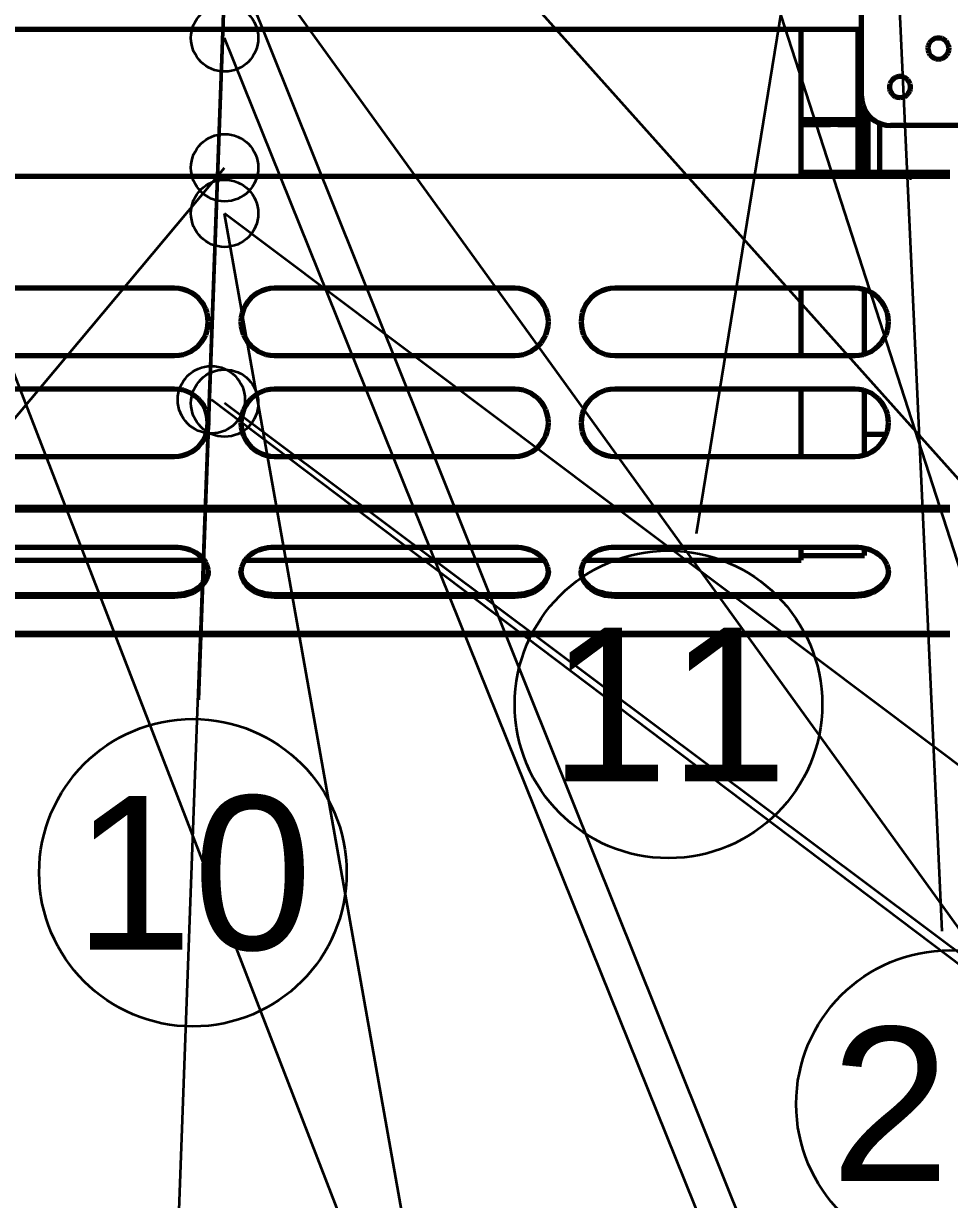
# Model space of a CAD drawing. Header units: millimetres. Extents: x 0 to 594, y 0 to 420.
# Drawn here: x 57.85 to 77.13, y 255.03 to 279.5 of the extents above; entities that cross this region are included whole.
import ezdxf
from ezdxf.enums import TextEntityAlignment as Align

# ---------------------------------------------------------------- set-up
doc = ezdxf.new("R2010")
doc.units = ezdxf.units.MM
doc.styles.add('GOST', font='Arial')

msp = doc.modelspace()

# ---------------------------------------------------------------- linework, layer by layer
at = {"color": 7, "lineweight": 35}
for p, q in [((95.725, 249.446), (44.78, 306.38)), ((60.673, 243.443), (62.968, 305.801)), ((61.511, 265.427), (62.98, 305.8)), ((83.586, 248.813), (68.107, 296.777)), ((71.86, 268.886), (75.626, 291.98)), ((76.974, 260.613), (75.535, 291.98)), ((65.028, 253.176), (50.443, 290.852)), ((91.553, 240.976), (62.04, 281.83)), ((80.808, 234.605), (62.04, 281.38)), ((73.774, 250.075), (62.04, 279.2)), ((55.36, 268.529), (62.04, 276.5)), ((87.14, 256.683), (62.04, 275.55)), ((69.103, 235.773), (62.04, 275.55)), ((111.559, 234.066), (61.764, 271.672)), ((102.39, 241.401), (62.04, 271.601))]:
    msp.add_line(p, q, dxfattribs=at)
at = {"color": 1, "lineweight": 70}
for p, q in [((75.3, 277.98), (75.3, 284.78)), ((48.78, 279.38), (75.3, 279.38)), ((74.04, 276.32), (74.04, 279.38)), ((75.23, 277.5), (75.23, 279.38)), ((76.689, 279.044), (76.68, 278.993)), ((76.68, 278.993), (76.683, 278.942)), ((76.709, 279.09), (76.689, 279.044)), ((76.74, 279.131), (76.709, 279.09)), ((76.779, 279.164), (76.74, 279.131)), ((76.825, 279.187), (76.779, 279.164)), ((76.874, 279.199), (76.825, 279.187)), ((76.926, 279.199), (76.874, 279.199)), ((76.975, 279.187), (76.926, 279.199)), ((77.021, 279.164), (76.975, 279.187)), ((77.06, 279.131), (77.021, 279.164)), ((77.091, 279.09), (77.06, 279.131)), ((77.111, 279.044), (77.091, 279.09)), ((77.12, 278.993), (77.111, 279.044)), ((77.117, 278.942), (77.12, 278.993)), ((76.683, 278.942), (76.698, 278.893)), ((76.698, 278.893), (76.724, 278.849)), ((76.724, 278.849), (76.759, 278.812)), ((76.759, 278.812), (76.801, 278.784)), ((76.801, 278.784), (76.849, 278.766)), ((76.849, 278.766), (76.9, 278.76)), ((76.9, 278.76), (76.951, 278.766)), ((76.951, 278.766), (76.999, 278.784)), ((76.999, 278.784), (77.041, 278.812)), ((77.041, 278.812), (77.076, 278.849)), ((77.076, 278.849), (77.102, 278.893)), ((77.102, 278.893), (77.117, 278.942)), ((75.889, 278.244), (75.88, 278.193)), ((75.909, 278.29), (75.889, 278.244)), ((75.94, 278.331), (75.909, 278.29)), ((75.979, 278.364), (75.94, 278.331)), ((76.025, 278.387), (75.979, 278.364)), ((76.074, 278.399), (76.025, 278.387)), ((76.126, 278.399), (76.074, 278.399)), ((76.175, 278.387), (76.126, 278.399)), ((76.221, 278.364), (76.175, 278.387)), ((76.26, 278.331), (76.221, 278.364)), ((76.291, 278.29), (76.26, 278.331)), ((76.311, 278.244), (76.291, 278.29)), ((76.32, 278.193), (76.311, 278.244)), ((75.3, 277.98), (75.306, 277.895)), ((75.88, 278.193), (75.883, 278.142)), ((75.883, 278.142), (75.898, 278.093)), ((75.898, 278.093), (75.924, 278.049)), ((75.924, 278.049), (75.959, 278.012)), ((75.959, 278.012), (76.001, 277.984)), ((76.001, 277.984), (76.049, 277.966)), ((76.151, 277.966), (76.199, 277.984)), ((76.199, 277.984), (76.241, 278.012)), ((76.241, 278.012), (76.276, 278.049)), ((76.276, 278.049), (76.302, 278.093)), ((76.302, 278.093), (76.317, 278.142)), ((76.317, 278.142), (76.32, 278.193)), ((75.306, 277.895), (75.324, 277.811)), ((75.324, 277.811), (75.354, 277.731)), ((75.33, 277.793), (75.33, 276.4)), ((76.049, 277.966), (76.1, 277.96)), ((76.1, 277.96), (76.151, 277.966)), ((74.04, 277.5), (74.089, 277.5)), ((74.089, 277.5), (74.137, 277.5)), ((74.137, 277.5), (74.185, 277.5)), ((74.185, 277.5), (74.231, 277.5)), ((74.231, 277.5), (74.277, 277.5)), ((74.277, 277.5), (74.323, 277.5)), ((74.323, 277.5), (74.367, 277.5)), ((74.367, 277.5), (74.41, 277.5)), ((74.41, 277.5), (74.453, 277.5)), ((74.453, 277.5), (74.495, 277.5)), ((74.495, 277.5), (74.535, 277.5)), ((74.535, 277.5), (74.575, 277.5)), ((74.575, 277.5), (74.614, 277.5)), ((74.614, 277.5), (74.652, 277.5)), ((74.652, 277.5), (74.66, 277.5)), ((74.652, 277.4), (74.652, 277.5)), ((74.66, 277.5), (74.669, 277.5)), ((74.669, 277.5), (74.679, 277.5)), ((74.679, 277.5), (74.689, 277.5)), ((74.689, 277.5), (74.699, 277.5)), ((74.699, 277.5), (74.71, 277.5)), ((74.71, 277.5), (74.721, 277.5)), ((74.721, 277.5), (74.732, 277.5)), ((74.732, 277.5), (74.744, 277.5)), ((74.744, 277.5), (74.756, 277.5)), ((74.756, 277.5), (74.768, 277.5)), ((74.768, 277.5), (74.78, 277.5)), ((74.78, 277.5), (74.793, 277.5)), ((74.793, 277.5), (74.805, 277.5)), ((74.805, 277.5), (75.21, 277.5)), ((74.805, 277.5), (74.805, 277.4)), ((75.21, 277.5), (75.221, 277.5)), ((75.21, 277.4), (75.21, 277.5)), ((75.221, 277.5), (75.232, 277.5)), ((75.232, 277.5), (75.243, 277.5)), ((75.243, 277.5), (75.253, 277.5)), ((75.253, 277.5), (75.263, 277.5)), ((75.263, 277.5), (75.272, 277.5)), ((75.272, 277.5), (75.281, 277.5)), ((75.281, 277.5), (75.288, 277.5)), ((75.288, 277.5), (75.295, 277.5)), ((75.295, 277.5), (75.3, 277.5)), ((75.3, 277.5), (75.304, 277.5)), ((75.304, 277.5), (75.307, 277.5)), ((75.307, 277.5), (75.309, 277.5)), ((75.309, 277.5), (75.31, 277.5)), ((75.31, 277.5), (75.31, 277.4)), ((75.31, 277.4), (75.31, 277.5)), ((75.354, 277.731), (75.395, 277.656)), ((75.395, 277.656), (75.447, 277.588)), ((75.43, 277.608), (75.43, 276.4)), ((75.447, 277.588), (75.507, 277.527)), ((75.507, 277.527), (75.576, 277.476)), ((74.04, 277.4), (74.089, 277.4)), ((74.089, 277.4), (74.137, 277.4)), ((74.137, 277.4), (74.185, 277.4)), ((74.185, 277.4), (74.231, 277.4)), ((74.231, 277.4), (74.277, 277.4)), ((74.277, 277.4), (74.323, 277.4)), ((74.323, 277.4), (74.367, 277.4)), ((74.367, 277.4), (74.41, 277.4)), ((74.41, 277.4), (74.453, 277.4)), ((74.453, 277.4), (74.495, 277.4)), ((74.495, 277.4), (74.535, 277.4)), ((74.535, 277.4), (74.575, 277.4)), ((74.575, 277.4), (74.614, 277.4)), ((74.614, 277.4), (74.652, 277.4)), ((74.66, 277.4), (74.652, 277.4)), ((74.669, 277.4), (74.66, 277.4)), ((74.679, 277.4), (74.669, 277.4)), ((74.689, 277.4), (74.679, 277.4)), ((74.699, 277.4), (74.689, 277.4)), ((74.71, 277.4), (74.699, 277.4)), ((74.721, 277.4), (74.71, 277.4)), ((74.732, 277.4), (74.721, 277.4)), ((74.744, 277.4), (74.732, 277.4)), ((74.756, 277.4), (74.744, 277.4)), ((74.768, 277.4), (74.756, 277.4)), ((74.78, 277.4), (74.768, 277.4)), ((74.793, 277.4), (74.78, 277.4)), ((74.805, 277.4), (74.793, 277.4)), ((74.805, 277.4), (75.21, 277.4)), ((75.221, 277.4), (75.21, 277.4)), ((75.232, 277.4), (75.221, 277.4)), ((75.23, 276.4), (75.23, 277.4)), ((75.243, 277.4), (75.232, 277.4)), ((75.253, 277.4), (75.243, 277.4)), ((75.263, 277.4), (75.253, 277.4)), ((75.272, 277.4), (75.263, 277.4)), ((75.281, 277.4), (75.272, 277.4)), ((75.288, 277.4), (75.281, 277.4)), ((75.295, 277.4), (75.288, 277.4)), ((75.3, 277.4), (75.295, 277.4)), ((75.304, 277.4), (75.3, 277.4)), ((75.307, 277.4), (75.304, 277.4)), ((75.309, 277.4), (75.307, 277.4)), ((75.31, 277.4), (75.309, 277.4)), ((75.576, 277.476), (75.651, 277.435)), ((75.651, 277.435), (75.731, 277.405)), ((75.67, 277.426), (75.67, 276.4)), ((75.731, 277.405), (75.815, 277.387)), ((75.815, 277.387), (75.9, 277.38)), ((82.7, 277.38), (75.9, 277.38)), ((76.3, 276.32), (47.78, 276.32)), ((75.23, 276.4), (74.04, 276.4)), ((75.241, 276.4), (75.23, 276.4)), ((75.252, 276.4), (75.241, 276.4)), ((75.263, 276.4), (75.252, 276.4)), ((75.273, 276.4), (75.263, 276.4)), ((75.283, 276.4), (75.273, 276.4)), ((75.292, 276.4), (75.283, 276.4)), ((75.301, 276.4), (75.292, 276.4)), ((75.308, 276.4), (75.301, 276.4)), ((75.315, 276.4), (75.308, 276.4)), ((75.32, 276.4), (75.315, 276.4)), ((75.324, 276.4), (75.32, 276.4)), ((75.327, 276.4), (75.324, 276.4)), ((75.329, 276.4), (75.327, 276.4)), ((75.33, 276.4), (75.329, 276.4)), ((75.33, 276.4), (75.43, 276.4)), ((75.432, 276.4), (75.43, 276.4)), ((75.436, 276.4), (75.432, 276.4)), ((75.443, 276.4), (75.436, 276.4)), ((75.454, 276.4), (75.443, 276.4)), ((75.467, 276.4), (75.454, 276.4)), ((75.482, 276.4), (75.467, 276.4)), ((75.5, 276.4), (75.482, 276.4)), ((75.52, 276.4), (75.5, 276.4)), ((75.542, 276.4), (75.52, 276.4)), ((75.566, 276.4), (75.542, 276.4)), ((75.591, 276.4), (75.566, 276.4)), ((75.617, 276.4), (75.591, 276.4)), ((75.643, 276.4), (75.617, 276.4)), ((75.67, 276.4), (75.643, 276.4)), ((76.34, 276.4), (75.67, 276.4)), ((76.3, 276.399), (76.3, 276.4)), ((76.3, 276.4), (76.3, 276.4)), ((76.3, 276.4), (76.34, 276.4)), ((76.3, 276.396), (76.3, 276.399)), ((76.3, 276.393), (76.3, 276.396)), ((76.3, 276.389), (76.3, 276.393)), ((76.3, 276.384), (76.3, 276.389)), ((76.3, 276.378), (76.3, 276.384)), ((76.3, 276.372), (76.3, 276.378)), ((76.3, 276.365), (76.3, 276.372)), ((76.3, 276.357), (76.3, 276.365)), ((76.3, 276.349), (76.3, 276.357)), ((76.3, 276.34), (76.3, 276.349)), ((76.3, 276.33), (76.3, 276.34)), ((76.3, 276.32), (76.3, 276.33)), ((76.3, 276.32), (76.3, 276.3)), ((76.3, 276.3), (76.34, 276.3)), ((77.14, 276.4), (76.34, 276.4)), ((76.34, 276.4), (76.34, 276.4)), ((76.34, 276.4), (76.34, 276.398)), ((76.34, 276.398), (76.34, 276.396)), ((76.34, 276.396), (76.34, 276.393)), ((76.34, 276.393), (76.34, 276.388)), ((76.34, 276.388), (76.34, 276.383)), ((76.34, 276.383), (76.34, 276.377)), ((76.34, 276.377), (76.34, 276.37)), ((76.34, 276.37), (76.34, 276.363)), ((76.34, 276.363), (76.34, 276.355)), ((76.34, 276.355), (76.34, 276.347)), ((76.34, 276.347), (76.34, 276.338)), ((76.34, 276.338), (76.34, 276.329)), ((76.34, 276.329), (76.34, 276.32)), ((76.34, 276.3), (76.34, 276.32)), ((77.14, 276.32), (76.34, 276.32)), ((61, 273.993), (56, 273.993)), ((61.091, 273.987), (61, 273.993)), ((61.181, 273.969), (61.091, 273.987)), ((61.268, 273.939), (61.181, 273.969)), ((61.35, 273.899), (61.268, 273.939)), ((61.426, 273.848), (61.35, 273.899)), ((61.495, 273.788), (61.426, 273.848)), ((62.654, 273.848), (62.585, 273.788)), ((62.73, 273.899), (62.654, 273.848)), ((62.812, 273.939), (62.73, 273.899)), ((62.899, 273.969), (62.812, 273.939)), ((62.989, 273.987), (62.899, 273.969)), ((63.08, 273.993), (62.989, 273.987)), ((68.08, 273.993), (63.08, 273.993)), ((68.171, 273.987), (68.08, 273.993)), ((68.261, 273.969), (68.171, 273.987)), ((68.348, 273.939), (68.261, 273.969)), ((68.43, 273.899), (68.348, 273.939)), ((68.506, 273.848), (68.43, 273.899)), ((68.575, 273.788), (68.506, 273.848)), ((69.734, 273.848), (69.665, 273.788)), ((69.81, 273.899), (69.734, 273.848)), ((69.892, 273.939), (69.81, 273.899)), ((69.979, 273.969), (69.892, 273.939)), ((70.069, 273.987), (69.979, 273.969)), ((70.16, 273.993), (70.069, 273.987)), ((75.16, 273.993), (70.16, 273.993)), ((74.04, 272.593), (74.04, 273.993)), ((75.251, 273.987), (75.16, 273.993)), ((75.341, 273.969), (75.251, 273.987)), ((75.428, 273.939), (75.341, 273.969)), ((75.364, 273.881), (75.364, 273.962)), ((75.364, 273.797), (75.364, 273.881)), ((75.51, 273.899), (75.428, 273.939)), ((75.586, 273.848), (75.51, 273.899)), ((75.655, 273.788), (75.586, 273.848)), ((61.555, 273.719), (61.495, 273.788)), ((61.606, 273.643), (61.555, 273.719)), ((61.647, 273.56), (61.606, 273.643)), ((62.474, 273.643), (62.433, 273.56)), ((62.525, 273.719), (62.474, 273.643)), ((62.585, 273.788), (62.525, 273.719)), ((68.635, 273.719), (68.575, 273.788)), ((68.686, 273.643), (68.635, 273.719)), ((68.727, 273.56), (68.686, 273.643)), ((69.554, 273.643), (69.513, 273.56)), ((69.605, 273.719), (69.554, 273.643)), ((69.665, 273.788), (69.605, 273.719)), ((75.364, 273.711), (75.364, 273.797)), ((75.364, 273.622), (75.364, 273.711)), ((75.364, 273.531), (75.364, 273.622)), ((75.715, 273.719), (75.655, 273.788)), ((75.766, 273.643), (75.715, 273.719)), ((75.807, 273.56), (75.766, 273.643)), ((61.676, 273.474), (61.647, 273.56)), ((61.694, 273.384), (61.676, 273.474)), ((61.7, 273.293), (61.694, 273.384)), ((62.386, 273.384), (62.38, 273.293)), ((62.404, 273.474), (62.386, 273.384)), ((62.433, 273.56), (62.404, 273.474)), ((68.756, 273.474), (68.727, 273.56)), ((68.774, 273.384), (68.756, 273.474)), ((68.78, 273.293), (68.774, 273.384)), ((69.466, 273.384), (69.46, 273.293)), ((69.484, 273.474), (69.466, 273.384)), ((69.513, 273.56), (69.484, 273.474)), ((75.364, 273.437), (75.364, 273.531)), ((75.364, 273.342), (75.364, 273.437)), ((75.364, 273.244), (75.364, 273.342)), ((75.836, 273.474), (75.807, 273.56)), ((75.854, 273.384), (75.836, 273.474)), ((75.86, 273.293), (75.854, 273.384)), ((61.647, 273.025), (61.676, 273.111)), ((61.676, 273.111), (61.694, 273.201)), ((61.694, 273.201), (61.7, 273.293)), ((62.38, 273.293), (62.386, 273.201)), ((62.386, 273.201), (62.404, 273.111)), ((62.404, 273.111), (62.433, 273.025)), ((68.727, 273.025), (68.756, 273.111)), ((68.756, 273.111), (68.774, 273.201)), ((68.774, 273.201), (68.78, 273.293)), ((69.46, 273.293), (69.466, 273.201)), ((69.466, 273.201), (69.484, 273.111)), ((69.484, 273.111), (69.513, 273.025)), ((75.364, 273.145), (75.364, 273.244)), ((75.364, 273.043), (75.364, 273.145)), ((75.807, 273.025), (75.836, 273.111)), ((75.836, 273.111), (75.854, 273.201)), ((75.854, 273.201), (75.86, 273.293)), ((61.495, 272.798), (61.555, 272.866)), ((61.555, 272.866), (61.606, 272.943)), ((61.606, 272.943), (61.647, 273.025)), ((62.433, 273.025), (62.474, 272.943)), ((62.474, 272.943), (62.525, 272.866)), ((62.525, 272.866), (62.585, 272.798)), ((68.575, 272.798), (68.635, 272.866)), ((68.635, 272.866), (68.686, 272.943)), ((68.686, 272.943), (68.727, 273.025)), ((69.513, 273.025), (69.554, 272.943)), ((69.554, 272.943), (69.605, 272.866)), ((69.605, 272.866), (69.665, 272.798)), ((75.364, 272.94), (75.364, 273.043)), ((75.364, 272.836), (75.364, 272.94)), ((75.655, 272.798), (75.715, 272.866)), ((75.715, 272.866), (75.766, 272.943)), ((75.766, 272.943), (75.807, 273.025)), ((61, 272.593), (61.091, 272.599)), ((61.091, 272.599), (61.181, 272.616)), ((61.181, 272.616), (61.268, 272.646)), ((61.268, 272.646), (61.35, 272.686)), ((61.35, 272.686), (61.426, 272.737)), ((61.426, 272.737), (61.495, 272.798)), ((62.585, 272.798), (62.654, 272.737)), ((62.654, 272.737), (62.73, 272.686)), ((62.73, 272.686), (62.812, 272.646)), ((62.812, 272.646), (62.899, 272.616)), ((62.899, 272.616), (62.989, 272.599)), ((62.989, 272.599), (63.08, 272.593)), ((68.08, 272.593), (68.171, 272.599)), ((68.171, 272.599), (68.261, 272.616)), ((68.261, 272.616), (68.348, 272.646)), ((68.348, 272.646), (68.43, 272.686)), ((68.43, 272.686), (68.506, 272.737)), ((68.506, 272.737), (68.575, 272.798)), ((69.665, 272.798), (69.734, 272.737)), ((69.734, 272.737), (69.81, 272.686)), ((69.81, 272.686), (69.892, 272.646)), ((69.892, 272.646), (69.979, 272.616)), ((69.979, 272.616), (70.069, 272.599)), ((70.069, 272.599), (70.16, 272.593)), ((75.16, 272.593), (75.251, 272.599)), ((75.251, 272.599), (75.341, 272.616)), ((75.341, 272.616), (75.428, 272.646)), ((75.364, 272.73), (75.364, 272.836)), ((75.364, 272.623), (75.364, 272.73)), ((75.428, 272.646), (75.51, 272.686)), ((75.51, 272.686), (75.586, 272.737)), ((75.586, 272.737), (75.655, 272.798)), ((56, 272.593), (61, 272.593)), ((63.08, 272.593), (68.08, 272.593)), ((70.16, 272.593), (75.16, 272.593)), ((61, 271.893), (56, 271.893)), ((61.091, 271.887), (61, 271.893)), ((61.181, 271.869), (61.091, 271.887)), ((61.268, 271.839), (61.181, 271.869)), ((62.899, 271.869), (62.812, 271.839)), ((62.989, 271.887), (62.899, 271.869)), ((63.08, 271.893), (62.989, 271.887)), ((68.08, 271.893), (63.08, 271.893)), ((68.171, 271.887), (68.08, 271.893)), ((68.261, 271.869), (68.171, 271.887)), ((68.348, 271.839), (68.261, 271.869)), ((69.979, 271.869), (69.892, 271.839)), ((70.069, 271.887), (69.979, 271.869)), ((70.16, 271.893), (70.069, 271.887)), ((75.16, 271.893), (70.16, 271.893)), ((74.04, 271.791), (74.04, 271.893)), ((75.251, 271.887), (75.16, 271.893)), ((75.341, 271.869), (75.251, 271.887)), ((75.428, 271.839), (75.341, 271.869)), ((61.35, 271.799), (61.268, 271.839)), ((61.426, 271.748), (61.35, 271.799)), ((61.495, 271.688), (61.426, 271.748)), ((61.555, 271.619), (61.495, 271.688)), ((61.606, 271.543), (61.555, 271.619)), ((62.525, 271.619), (62.474, 271.543)), ((62.585, 271.688), (62.525, 271.619)), ((62.654, 271.748), (62.585, 271.688)), ((62.73, 271.799), (62.654, 271.748)), ((62.812, 271.839), (62.73, 271.799)), ((68.43, 271.799), (68.348, 271.839)), ((68.506, 271.748), (68.43, 271.799)), ((68.575, 271.688), (68.506, 271.748)), ((68.635, 271.619), (68.575, 271.688)), ((68.686, 271.543), (68.635, 271.619)), ((69.605, 271.619), (69.554, 271.543)), ((69.665, 271.688), (69.605, 271.619)), ((69.734, 271.748), (69.665, 271.688)), ((69.81, 271.799), (69.734, 271.748)), ((69.892, 271.839), (69.81, 271.799)), ((74.04, 271.689), (74.04, 271.791)), ((74.04, 271.587), (74.04, 271.689)), ((75.364, 271.765), (75.364, 271.862)), ((75.364, 271.667), (75.364, 271.765)), ((75.364, 271.57), (75.364, 271.667)), ((75.51, 271.799), (75.428, 271.839)), ((75.586, 271.748), (75.51, 271.799)), ((75.655, 271.688), (75.586, 271.748)), ((75.715, 271.619), (75.655, 271.688)), ((75.766, 271.543), (75.715, 271.619)), ((61.647, 271.46), (61.606, 271.543)), ((61.676, 271.374), (61.647, 271.46)), ((61.694, 271.284), (61.676, 271.374)), ((62.404, 271.374), (62.386, 271.284)), ((62.433, 271.46), (62.404, 271.374)), ((62.474, 271.543), (62.433, 271.46)), ((68.727, 271.46), (68.686, 271.543)), ((68.756, 271.374), (68.727, 271.46)), ((68.774, 271.284), (68.756, 271.374)), ((69.484, 271.374), (69.466, 271.284)), ((69.513, 271.46), (69.484, 271.374)), ((69.554, 271.543), (69.513, 271.46)), ((74.04, 271.485), (74.04, 271.587)), ((74.04, 271.384), (74.04, 271.485)), ((74.04, 271.282), (74.04, 271.384)), ((75.364, 271.472), (75.364, 271.57)), ((75.364, 271.375), (75.364, 271.472)), ((75.364, 271.278), (75.364, 271.375)), ((75.807, 271.46), (75.766, 271.543)), ((75.836, 271.374), (75.807, 271.46)), ((75.854, 271.284), (75.836, 271.374)), ((61.7, 271.193), (61.694, 271.284)), ((61.694, 271.101), (61.7, 271.193)), ((62.386, 271.284), (62.38, 271.193)), ((62.38, 271.193), (62.386, 271.101)), ((68.78, 271.193), (68.774, 271.284)), ((68.774, 271.101), (68.78, 271.193)), ((69.466, 271.284), (69.46, 271.193)), ((69.46, 271.193), (69.466, 271.101)), ((74.04, 271.181), (74.04, 271.282)), ((74.04, 271.081), (74.04, 271.181)), ((75.364, 271.182), (75.364, 271.278)), ((75.364, 271.086), (75.364, 271.182)), ((75.86, 271.193), (75.854, 271.284)), ((75.854, 271.101), (75.86, 271.193)), ((61.606, 270.843), (61.647, 270.925)), ((61.647, 270.925), (61.676, 271.011)), ((61.676, 271.011), (61.694, 271.101)), ((62.386, 271.101), (62.404, 271.011)), ((62.404, 271.011), (62.433, 270.925)), ((62.433, 270.925), (62.474, 270.843)), ((68.686, 270.843), (68.727, 270.925)), ((68.727, 270.925), (68.756, 271.011)), ((68.756, 271.011), (68.774, 271.101)), ((69.466, 271.101), (69.484, 271.011)), ((69.484, 271.011), (69.513, 270.925)), ((69.513, 270.925), (69.554, 270.843)), ((74.04, 270.981), (74.04, 271.081)), ((74.04, 270.882), (74.04, 270.981)), ((75.364, 270.99), (75.364, 271.086)), ((75.364, 270.895), (75.364, 270.99)), ((75.818, 270.952), (75.364, 270.952)), ((75.364, 270.801), (75.364, 270.895)), ((75.766, 270.843), (75.807, 270.925)), ((75.807, 270.925), (75.836, 271.011)), ((75.836, 271.011), (75.854, 271.101)), ((61.426, 270.637), (61.495, 270.698)), ((61.495, 270.698), (61.555, 270.766)), ((61.555, 270.766), (61.606, 270.843)), ((62.474, 270.843), (62.525, 270.766)), ((62.525, 270.766), (62.585, 270.698)), ((62.585, 270.698), (62.654, 270.637)), ((68.506, 270.637), (68.575, 270.698)), ((68.575, 270.698), (68.635, 270.766)), ((68.635, 270.766), (68.686, 270.843)), ((69.554, 270.843), (69.605, 270.766)), ((69.605, 270.766), (69.665, 270.698)), ((69.665, 270.698), (69.734, 270.637)), ((74.04, 270.783), (74.04, 270.882)), ((74.04, 270.685), (74.04, 270.783)), ((74.04, 270.588), (74.04, 270.685)), ((75.364, 270.707), (75.364, 270.801)), ((75.364, 270.615), (75.364, 270.707)), ((75.586, 270.637), (75.655, 270.698)), ((75.655, 270.698), (75.715, 270.766)), ((75.715, 270.766), (75.766, 270.843)), ((56, 270.493), (61, 270.493)), ((61, 270.493), (61.091, 270.499)), ((61.091, 270.499), (61.181, 270.516)), ((61.181, 270.516), (61.268, 270.546)), ((61.268, 270.546), (61.35, 270.586)), ((61.35, 270.586), (61.426, 270.637)), ((62.654, 270.637), (62.73, 270.586)), ((62.73, 270.586), (62.812, 270.546)), ((62.812, 270.546), (62.899, 270.516)), ((62.899, 270.516), (62.989, 270.499)), ((62.989, 270.499), (63.08, 270.493)), ((63.08, 270.493), (68.08, 270.493)), ((68.08, 270.493), (68.171, 270.499)), ((68.171, 270.499), (68.261, 270.516)), ((68.261, 270.516), (68.348, 270.546)), ((68.348, 270.546), (68.43, 270.586)), ((68.43, 270.586), (68.506, 270.637)), ((69.734, 270.637), (69.81, 270.586)), ((69.81, 270.586), (69.892, 270.546)), ((69.892, 270.546), (69.979, 270.516)), ((69.979, 270.516), (70.069, 270.499)), ((70.069, 270.499), (70.16, 270.493)), ((70.16, 270.493), (75.16, 270.493)), ((74.04, 270.493), (74.04, 270.588)), ((75.16, 270.493), (75.251, 270.499)), ((75.251, 270.499), (75.341, 270.516)), ((75.341, 270.516), (75.428, 270.546)), ((75.364, 270.523), (75.364, 270.615)), ((75.428, 270.546), (75.51, 270.586)), ((75.51, 270.586), (75.586, 270.637)), ((77.14, 269.433), (46.94, 269.433)), ((77.14, 269.377), (46.94, 269.377)), ((61, 268.598), (56, 268.598)), ((61.069, 268.596), (61, 268.598)), ((61.137, 268.589), (61.069, 268.596)), ((61.203, 268.577), (61.137, 268.589)), ((61.268, 268.56), (61.203, 268.577)), ((61.33, 268.539), (61.268, 268.56)), ((61.389, 268.513), (61.33, 268.539)), ((61.444, 268.484), (61.389, 268.513)), ((61.495, 268.45), (61.444, 268.484)), ((61.541, 268.413), (61.495, 268.45)), ((62.585, 268.45), (62.539, 268.413)), ((62.636, 268.484), (62.585, 268.45)), ((62.691, 268.513), (62.636, 268.484)), ((62.75, 268.539), (62.691, 268.513)), ((62.812, 268.56), (62.75, 268.539)), ((62.877, 268.577), (62.812, 268.56)), ((62.943, 268.589), (62.877, 268.577)), ((63.011, 268.596), (62.943, 268.589)), ((63.08, 268.598), (63.011, 268.596)), ((68.08, 268.598), (63.08, 268.598)), ((68.149, 268.596), (68.08, 268.598)), ((68.217, 268.589), (68.149, 268.596)), ((68.283, 268.577), (68.217, 268.589)), ((68.348, 268.56), (68.283, 268.577)), ((68.41, 268.539), (68.348, 268.56)), ((68.469, 268.513), (68.41, 268.539)), ((68.524, 268.484), (68.469, 268.513)), ((68.575, 268.45), (68.524, 268.484)), ((68.621, 268.413), (68.575, 268.45)), ((69.665, 268.45), (69.619, 268.413)), ((69.716, 268.484), (69.665, 268.45)), ((69.771, 268.513), (69.716, 268.484)), ((69.83, 268.539), (69.771, 268.513)), ((69.892, 268.56), (69.83, 268.539)), ((69.957, 268.577), (69.892, 268.56)), ((70.023, 268.589), (69.957, 268.577)), ((70.091, 268.596), (70.023, 268.589)), ((70.16, 268.598), (70.091, 268.596)), ((75.16, 268.598), (70.16, 268.598)), ((74.04, 268.563), (74.04, 268.598)), ((74.04, 268.529), (74.04, 268.563)), ((74.04, 268.499), (74.04, 268.529)), ((74.04, 268.471), (74.04, 268.499)), ((74.04, 268.445), (74.04, 268.471)), ((74.04, 268.422), (74.04, 268.445)), ((75.229, 268.596), (75.16, 268.598)), ((75.297, 268.589), (75.229, 268.596)), ((75.363, 268.577), (75.297, 268.589)), ((75.428, 268.56), (75.363, 268.577)), ((75.364, 268.557), (75.364, 268.577)), ((75.364, 268.539), (75.364, 268.557)), ((75.364, 268.522), (75.364, 268.539)), ((75.364, 268.507), (75.364, 268.522)), ((75.364, 268.493), (75.364, 268.507)), ((75.364, 268.48), (75.364, 268.493)), ((75.364, 268.469), (75.364, 268.48)), ((75.364, 268.46), (75.364, 268.469)), ((75.364, 268.452), (75.364, 268.46)), ((75.364, 268.445), (75.364, 268.452)), ((75.364, 268.44), (75.364, 268.445)), ((75.364, 268.436), (75.364, 268.44)), ((75.49, 268.539), (75.428, 268.56)), ((75.549, 268.513), (75.49, 268.539)), ((75.604, 268.484), (75.549, 268.513)), ((75.655, 268.45), (75.604, 268.484)), ((75.701, 268.413), (75.655, 268.45)), ((55.386, 268.335), (61.614, 268.335)), ((61.582, 268.373), (61.541, 268.413)), ((61.617, 268.331), (61.582, 268.373)), ((61.647, 268.286), (61.617, 268.331)), ((61.67, 268.239), (61.647, 268.286)), ((61.687, 268.191), (61.67, 268.239)), ((62.41, 268.239), (62.393, 268.191)), ((62.433, 268.286), (62.41, 268.239)), ((62.463, 268.331), (62.433, 268.286)), ((62.498, 268.373), (62.463, 268.331)), ((62.466, 268.335), (68.694, 268.335)), ((62.539, 268.413), (62.498, 268.373)), ((68.662, 268.373), (68.621, 268.413)), ((68.697, 268.331), (68.662, 268.373)), ((68.727, 268.286), (68.697, 268.331)), ((68.75, 268.239), (68.727, 268.286)), ((68.767, 268.191), (68.75, 268.239)), ((69.49, 268.239), (69.473, 268.191)), ((69.513, 268.286), (69.49, 268.239)), ((69.543, 268.331), (69.513, 268.286)), ((69.578, 268.373), (69.543, 268.331)), ((69.546, 268.335), (74.04, 268.335)), ((69.619, 268.413), (69.578, 268.373)), ((74.04, 268.433), (75.364, 268.433)), ((74.04, 268.402), (74.04, 268.422)), ((74.04, 268.384), (74.04, 268.402)), ((74.04, 268.369), (74.04, 268.384)), ((74.04, 268.357), (74.04, 268.369)), ((74.04, 268.348), (74.04, 268.357)), ((74.04, 268.341), (74.04, 268.348)), ((74.04, 268.337), (74.04, 268.341)), ((74.04, 268.335), (74.04, 268.337)), ((75.364, 268.434), (75.364, 268.436)), ((75.364, 268.433), (75.364, 268.434)), ((75.742, 268.373), (75.701, 268.413)), ((75.777, 268.331), (75.742, 268.373)), ((75.807, 268.286), (75.777, 268.331)), ((75.83, 268.239), (75.807, 268.286)), ((75.847, 268.191), (75.83, 268.239)), ((61.665, 267.962), (61.641, 267.917)), ((61.683, 268.009), (61.665, 267.962)), ((61.67, 267.945), (61.687, 267.993)), ((61.695, 268.057), (61.683, 268.009)), ((61.697, 268.142), (61.687, 268.191)), ((61.687, 267.993), (61.697, 268.043)), ((61.7, 268.106), (61.695, 268.057)), ((61.7, 268.092), (61.697, 268.142)), ((61.697, 268.043), (61.7, 268.092)), ((62.383, 268.142), (62.38, 268.092)), ((62.385, 268.057), (62.38, 268.106)), ((62.38, 268.092), (62.383, 268.043)), ((62.393, 268.191), (62.383, 268.142)), ((62.383, 268.043), (62.393, 267.993)), ((62.397, 268.009), (62.385, 268.057)), ((62.393, 267.993), (62.41, 267.945)), ((62.415, 267.962), (62.397, 268.009)), ((62.439, 267.917), (62.415, 267.962)), ((68.745, 267.962), (68.721, 267.917)), ((68.763, 268.009), (68.745, 267.962)), ((68.75, 267.945), (68.767, 267.993)), ((68.775, 268.057), (68.763, 268.009)), ((68.777, 268.142), (68.767, 268.191)), ((68.767, 267.993), (68.777, 268.043)), ((68.78, 268.106), (68.775, 268.057)), ((68.78, 268.092), (68.777, 268.142)), ((68.777, 268.043), (68.78, 268.092)), ((69.463, 268.142), (69.46, 268.092)), ((69.465, 268.057), (69.46, 268.106)), ((69.46, 268.092), (69.463, 268.043)), ((69.473, 268.191), (69.463, 268.142)), ((69.463, 268.043), (69.473, 267.993)), ((69.477, 268.009), (69.465, 268.057)), ((69.473, 267.993), (69.49, 267.945)), ((69.495, 267.962), (69.477, 268.009)), ((69.519, 267.917), (69.495, 267.962)), ((75.825, 267.962), (75.801, 267.917)), ((75.843, 268.009), (75.825, 267.962)), ((75.83, 267.945), (75.847, 267.993)), ((75.855, 268.057), (75.843, 268.009)), ((75.857, 268.142), (75.847, 268.191)), ((75.847, 267.993), (75.857, 268.043)), ((75.86, 268.106), (75.855, 268.057)), ((75.86, 268.092), (75.857, 268.142)), ((75.857, 268.043), (75.86, 268.092)), ((61.438, 267.725), (61.383, 267.696)), ((61.488, 267.757), (61.438, 267.725)), ((61.444, 267.701), (61.495, 267.734)), ((61.534, 267.793), (61.488, 267.757)), ((61.495, 267.734), (61.541, 267.771)), ((61.575, 267.831), (61.534, 267.793)), ((61.541, 267.771), (61.582, 267.811)), ((61.611, 267.873), (61.575, 267.831)), ((61.582, 267.811), (61.617, 267.854)), ((61.641, 267.917), (61.611, 267.873)), ((61.617, 267.854), (61.647, 267.898)), ((61.647, 267.898), (61.67, 267.945)), ((62.41, 267.945), (62.433, 267.898)), ((62.433, 267.898), (62.463, 267.854)), ((62.469, 267.873), (62.439, 267.917)), ((62.463, 267.854), (62.498, 267.811)), ((62.505, 267.831), (62.469, 267.873)), ((62.498, 267.811), (62.539, 267.771)), ((62.546, 267.793), (62.505, 267.831)), ((62.539, 267.771), (62.585, 267.734)), ((62.592, 267.757), (62.546, 267.793)), ((62.585, 267.734), (62.636, 267.701)), ((62.642, 267.725), (62.592, 267.757)), ((62.697, 267.696), (62.642, 267.725)), ((68.518, 267.725), (68.463, 267.696)), ((68.568, 267.757), (68.518, 267.725)), ((68.524, 267.701), (68.575, 267.734)), ((68.614, 267.793), (68.568, 267.757)), ((68.575, 267.734), (68.621, 267.771)), ((68.655, 267.831), (68.614, 267.793)), ((68.621, 267.771), (68.662, 267.811)), ((68.691, 267.873), (68.655, 267.831)), ((68.662, 267.811), (68.697, 267.854)), ((68.721, 267.917), (68.691, 267.873)), ((68.697, 267.854), (68.727, 267.898)), ((68.727, 267.898), (68.75, 267.945)), ((69.49, 267.945), (69.513, 267.898)), ((69.513, 267.898), (69.543, 267.854)), ((69.549, 267.873), (69.519, 267.917)), ((69.543, 267.854), (69.578, 267.811)), ((69.585, 267.831), (69.549, 267.873)), ((69.578, 267.811), (69.619, 267.771)), ((69.626, 267.793), (69.585, 267.831)), ((69.619, 267.771), (69.665, 267.734)), ((69.672, 267.757), (69.626, 267.793)), ((69.665, 267.734), (69.716, 267.701)), ((69.722, 267.725), (69.672, 267.757)), ((69.777, 267.696), (69.722, 267.725)), ((75.598, 267.725), (75.543, 267.696)), ((75.648, 267.757), (75.598, 267.725)), ((75.604, 267.701), (75.655, 267.734)), ((75.694, 267.793), (75.648, 267.757)), ((75.655, 267.734), (75.701, 267.771)), ((75.735, 267.831), (75.694, 267.793)), ((75.701, 267.771), (75.742, 267.811)), ((75.771, 267.873), (75.735, 267.831)), ((75.742, 267.811), (75.777, 267.854)), ((75.801, 267.917), (75.771, 267.873)), ((75.777, 267.854), (75.807, 267.898)), ((75.807, 267.898), (75.83, 267.945)), ((61, 267.614), (56, 267.614)), ((56, 267.586), (61, 267.586)), ((61.067, 267.616), (61, 267.614)), ((61, 267.586), (61, 267.614)), ((61, 267.586), (61.069, 267.588)), ((61.134, 267.623), (61.067, 267.616)), ((61.069, 267.588), (61.137, 267.596)), ((61.2, 267.635), (61.134, 267.623)), ((61.137, 267.596), (61.203, 267.608)), ((61.263, 267.651), (61.2, 267.635)), ((61.203, 267.608), (61.268, 267.624)), ((61.325, 267.671), (61.263, 267.651)), ((61.268, 267.624), (61.33, 267.646)), ((61.383, 267.696), (61.325, 267.671)), ((61.33, 267.646), (61.389, 267.671)), ((61.389, 267.671), (61.444, 267.701)), ((62.636, 267.701), (62.691, 267.671)), ((62.691, 267.671), (62.75, 267.646)), ((62.755, 267.671), (62.697, 267.696)), ((62.75, 267.646), (62.812, 267.624)), ((62.817, 267.651), (62.755, 267.671)), ((62.812, 267.624), (62.877, 267.608)), ((62.88, 267.635), (62.817, 267.651)), ((62.877, 267.608), (62.943, 267.596)), ((62.946, 267.623), (62.88, 267.635)), ((62.943, 267.596), (63.011, 267.588)), ((63.013, 267.616), (62.946, 267.623)), ((63.011, 267.588), (63.08, 267.586)), ((63.08, 267.614), (63.013, 267.616)), ((68.08, 267.614), (63.08, 267.614)), ((63.08, 267.586), (63.08, 267.614)), ((63.08, 267.586), (68.08, 267.586)), ((68.147, 267.616), (68.08, 267.614)), ((68.08, 267.586), (68.08, 267.614)), ((68.08, 267.586), (68.149, 267.588)), ((68.214, 267.623), (68.147, 267.616)), ((68.149, 267.588), (68.217, 267.596)), ((68.28, 267.635), (68.214, 267.623)), ((68.217, 267.596), (68.283, 267.608)), ((68.343, 267.651), (68.28, 267.635)), ((68.283, 267.608), (68.348, 267.624)), ((68.405, 267.671), (68.343, 267.651)), ((68.348, 267.624), (68.41, 267.646)), ((68.463, 267.696), (68.405, 267.671)), ((68.41, 267.646), (68.469, 267.671)), ((68.469, 267.671), (68.524, 267.701)), ((69.716, 267.701), (69.771, 267.671)), ((69.771, 267.671), (69.83, 267.646)), ((69.835, 267.671), (69.777, 267.696)), ((69.83, 267.646), (69.892, 267.624)), ((69.897, 267.651), (69.835, 267.671)), ((69.892, 267.624), (69.957, 267.608)), ((69.96, 267.635), (69.897, 267.651)), ((69.957, 267.608), (70.023, 267.596)), ((70.026, 267.623), (69.96, 267.635)), ((70.023, 267.596), (70.091, 267.588)), ((70.093, 267.616), (70.026, 267.623)), ((70.091, 267.588), (70.16, 267.586)), ((70.16, 267.614), (70.093, 267.616)), ((75.16, 267.614), (70.16, 267.614)), ((70.16, 267.586), (70.16, 267.614)), ((70.16, 267.586), (75.16, 267.586)), ((75.227, 267.616), (75.16, 267.614)), ((75.16, 267.586), (75.16, 267.614)), ((75.16, 267.586), (75.229, 267.588)), ((75.294, 267.623), (75.227, 267.616)), ((75.229, 267.588), (75.297, 267.596)), ((75.36, 267.635), (75.294, 267.623)), ((75.297, 267.596), (75.363, 267.608)), ((75.423, 267.651), (75.36, 267.635)), ((75.363, 267.608), (75.428, 267.624)), ((75.485, 267.671), (75.423, 267.651)), ((75.428, 267.624), (75.49, 267.646)), ((75.543, 267.696), (75.485, 267.671)), ((75.49, 267.646), (75.549, 267.671)), ((75.549, 267.671), (75.604, 267.701)), ((77.14, 266.807), (46.94, 266.807)), ((77.14, 266.782), (46.94, 266.782)), ((61.078, 266.782), (61, 266.782)), ((61.156, 266.782), (61.078, 266.782)), ((61.231, 266.782), (61.156, 266.782)), ((61.304, 266.782), (61.231, 266.782)), ((61.372, 266.782), (61.304, 266.782)), ((61.436, 266.782), (61.372, 266.782)), ((61.495, 266.782), (61.436, 266.782)), ((61.547, 266.782), (61.495, 266.782)), ((61.593, 266.782), (61.547, 266.782)), ((61.631, 266.782), (61.593, 266.782)), ((61.661, 266.782), (61.631, 266.782)), ((61.682, 266.782), (61.661, 266.782)), ((61.696, 266.782), (61.682, 266.782)), ((61.7, 266.782), (61.696, 266.782)), ((62.384, 266.782), (62.38, 266.782)), ((62.398, 266.782), (62.384, 266.782)), ((62.419, 266.782), (62.398, 266.782)), ((62.449, 266.782), (62.419, 266.782)), ((62.487, 266.782), (62.449, 266.782)), ((62.533, 266.782), (62.487, 266.782)), ((62.585, 266.782), (62.533, 266.782)), ((62.644, 266.782), (62.585, 266.782)), ((62.708, 266.782), (62.644, 266.782)), ((62.776, 266.782), (62.708, 266.782)), ((62.849, 266.782), (62.776, 266.782)), ((62.924, 266.782), (62.849, 266.782)), ((63.002, 266.782), (62.924, 266.782)), ((63.08, 266.782), (63.002, 266.782)), ((68.158, 266.782), (68.08, 266.782)), ((68.236, 266.782), (68.158, 266.782)), ((68.311, 266.782), (68.236, 266.782)), ((68.384, 266.782), (68.311, 266.782)), ((68.452, 266.782), (68.384, 266.782)), ((68.516, 266.782), (68.452, 266.782)), ((68.575, 266.782), (68.516, 266.782)), ((68.627, 266.782), (68.575, 266.782)), ((68.673, 266.782), (68.627, 266.782)), ((68.711, 266.782), (68.673, 266.782)), ((68.741, 266.782), (68.711, 266.782)), ((68.762, 266.782), (68.741, 266.782)), ((68.776, 266.782), (68.762, 266.782)), ((68.78, 266.782), (68.776, 266.782)), ((69.464, 266.782), (69.46, 266.782)), ((69.478, 266.782), (69.464, 266.782)), ((69.499, 266.782), (69.478, 266.782)), ((69.529, 266.782), (69.499, 266.782)), ((69.567, 266.782), (69.529, 266.782)), ((69.613, 266.782), (69.567, 266.782)), ((69.665, 266.782), (69.613, 266.782)), ((69.724, 266.782), (69.665, 266.782)), ((69.788, 266.782), (69.724, 266.782)), ((69.856, 266.782), (69.788, 266.782)), ((69.929, 266.782), (69.856, 266.782)), ((70.004, 266.782), (69.929, 266.782)), ((70.082, 266.782), (70.004, 266.782)), ((70.16, 266.782), (70.082, 266.782)), ((75.238, 266.782), (75.16, 266.782)), ((75.316, 266.782), (75.238, 266.782)), ((75.391, 266.782), (75.316, 266.782)), ((75.464, 266.782), (75.391, 266.782)), ((75.532, 266.782), (75.464, 266.782)), ((75.596, 266.782), (75.532, 266.782)), ((75.655, 266.782), (75.596, 266.782)), ((75.707, 266.782), (75.655, 266.782)), ((75.753, 266.782), (75.707, 266.782)), ((75.791, 266.782), (75.753, 266.782)), ((75.821, 266.782), (75.791, 266.782)), ((75.842, 266.782), (75.821, 266.782)), ((75.856, 266.782), (75.842, 266.782)), ((75.86, 266.782), (75.856, 266.782))]:
    msp.add_line(p, q, dxfattribs=at)
at = {"color": 7, "lineweight": 35}
for centre, radius in [((62.04, 279.2), 0.7), ((62.04, 276.5), 0.7), ((62.04, 275.55), 0.7), ((62.04, 275.55), 0.7), ((61.764, 271.672), 0.7), ((62.04, 271.601), 0.7), ((71.28, 265.332), 3.2), ((61.38, 261.83), 3.2), ((77.139, 257.017), 3.2)]:
    msp.add_circle(centre, radius, dxfattribs=at)

# ---------------------------------------------------------------- texts
at = {"color": 7, "style": 'GOST'}
for s, p in [('11', (71.28, 265.332)), ('10', (61.38, 261.83)), ('23', (77.139, 257.017))]:
    msp.add_text(s, height=3.2, dxfattribs=at).set_placement(p, align=Align.MIDDLE)

doc.saveas('drawing.dxf')
